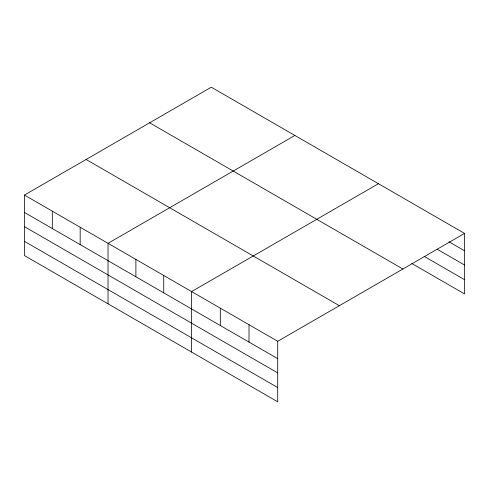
<?xml version="1.0" encoding="UTF-8"?>
<svg xmlns="http://www.w3.org/2000/svg" width="489" height="489" viewBox="0 0 489 489"><rect width="100%" height="100%" fill="white"/><g stroke="black" fill="none" stroke-linecap="round" stroke-linejoin="round"><path stroke-width="0.73" d="M277.709 372.893L277.709 341.291L24.45 195.074L24.45 255.582L277.709 401.799L277.709 372.893L24.45 226.676M411.714 263.418L464.55 293.926L464.55 233.418L211.291 87.201L24.45 195.074M294.867 135.453L108.026 243.326L108.026 303.834M378.443 183.705L191.602 291.578L191.602 352.086M277.709 341.291L464.55 233.418M448.896 241.749L464.55 250.79M437.154 249.207L464.55 265.02M424.104 256.34L464.55 279.69M149.634 122.8L402.893 269.017M86.107 159.475L339.366 305.692M24.45 212.44L277.709 358.657M24.45 241.346L277.709 387.563M249.005 324.72L249.005 342.086M220.307 308.149L220.307 325.515M163.742 275.496L163.742 292.862M135.887 259.408L135.887 276.774M80.165 227.244L80.165 244.61M52.311 211.156L52.311 228.522"/></g></svg>
